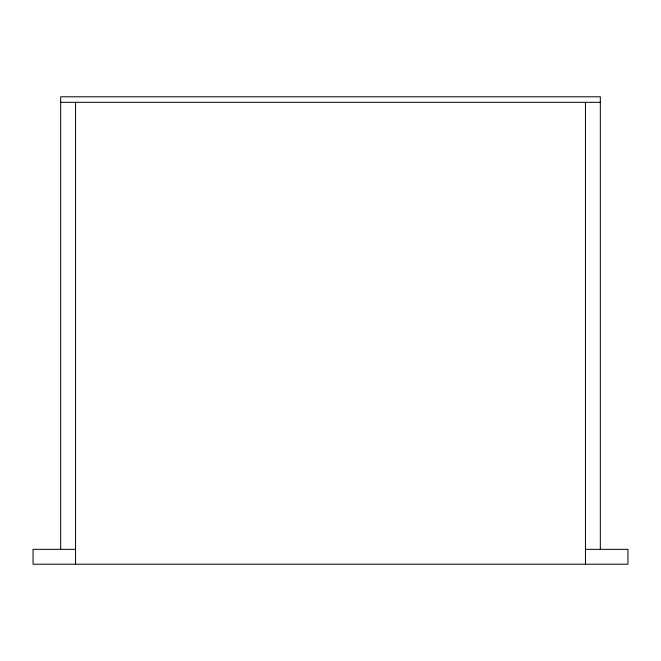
<?xml version="1.0" encoding="UTF-8"?>
<svg xmlns="http://www.w3.org/2000/svg" width="661" height="661" viewBox="0 0 661 661"><rect width="100%" height="100%" fill="white"/><g stroke="black" fill="none" stroke-linecap="round" stroke-linejoin="round"><path stroke-width="0.99" d="M60.672 102.315L600.328 102.315M75.544 549.341L33.05 549.341L33.05 564.213L627.95 564.213L627.95 549.341L585.456 549.341M600.328 549.341L600.328 96.787L60.672 96.787L60.672 549.341M585.456 102.315L585.456 564.213M75.544 102.315L75.544 564.213"/></g></svg>
